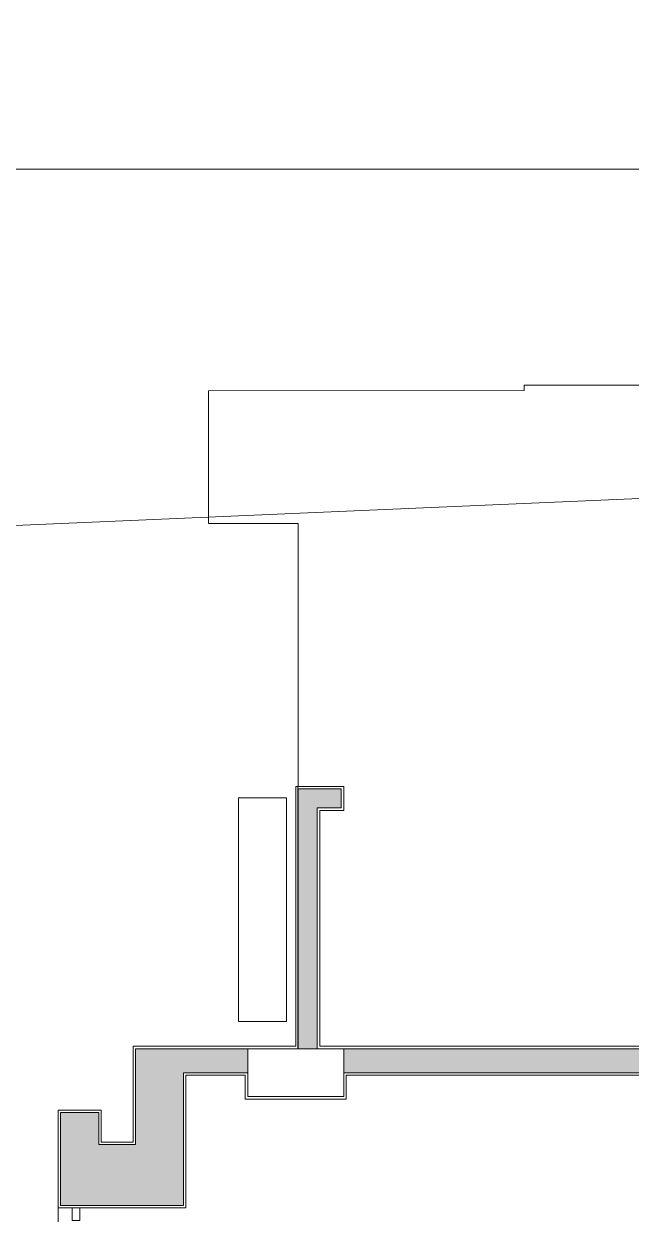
# Model space of a CAD drawing. Header units: inches. Extents: x -35 to 98, y -34 to 46.
# Drawn here: x 76.45 to 80.24, y 7.51 to 14.96 of the extents above; entities that cross this region are included whole.
import ezdxf

# ---------------------------------------------------------------- set-up
doc = ezdxf.new("R2010")
doc.units = ezdxf.units.IN
doc.header["$MEASUREMENT"] = 0
doc.layers.add('back_bone', color=30, linetype='Continuous', lineweight=9)
doc.layers.add('Estructura', color=8, linetype='Continuous', lineweight=9)

msp = doc.modelspace()

# ---------------------------------------------------------------- hatches: boundary and pattern name
at = {"layer": 'Estructura', "true_color": 0x636466}
for points in [[(78.162, 10.1735), (78.162, 8.5483), (78.282, 8.5483), (78.282, 10.0535), (78.432, 10.0535), (78.432, 10.1735)], [(77.1456, 8.5483), (77.1456, 7.9483), (76.9164, 7.9483), (76.9164, 8.1483), (76.6763, 8.1483), (76.6763, 7.5683), (77.4456, 7.5683), (77.4456, 8.3983), (77.847, 8.3983), (77.847, 8.5483)], [(78.447, 8.5483), (78.447, 8.3983), (83.8728, 8.3983), (83.8728, 8.5483)]]:
    msp.add_hatch(color=251, dxfattribs=at).paths.add_polyline_path(points)

# ---------------------------------------------------------------- linework, layer by layer
at = {"layer": 'back_bone'}
msp.add_lwpolyline([(40.5432, 33.4458), (64.1946, 33.4551), (64.4775, 33.3471), (68.9903, 33.3471), (68.9903, 28.1131), (77.0264, 25.0193), (85.5668, 23.0473), (89.0685, 12.3683), (75.4255, 11.7776), (75.4255, 0.6632), (78.8377, 0.6632), (78.8377, -4.5626)], dxfattribs=at)
at = {"layer": 'Estructura'}
for p, q in [((92.5448, 14.0486), (74.9014, 14.0486)), ((78.447, 10.1885), (78.147, 10.1885)), ((78.432, 10.1735), (78.162, 10.1735)), ((78.432, 10.0535), (78.432, 10.1735)), ((78.447, 10.0385), (78.447, 10.1885)), ((78.432, 10.0535), (78.282, 10.0535)), ((78.447, 10.0385), (78.297, 10.0385))]:
    msp.add_line(p, q, dxfattribs=at)
at = {"layer": 'Estructura', "color": 251, "true_color": 0x636466}
for p, q in [((78.147, 8.5633), (78.147, 10.1885)), ((78.162, 8.5483), (78.162, 10.1735)), ((78.282, 8.5483), (78.282, 10.0535)), ((78.297, 8.5633), (78.297, 10.0385)), ((78.147, 8.5483), (77.1456, 8.5483)), ((77.1456, 7.9483), (77.1456, 8.5483)), ((90.0229, 8.5483), (78.297, 8.5483)), ((77.847, 8.3983), (77.4456, 8.3983)), ((77.4456, 8.3983), (77.4456, 7.5683)), ((83.8728, 8.3983), (78.447, 8.3983)), ((76.6763, 8.1483), (76.9164, 8.1483)), ((76.6763, 7.5683), (76.6763, 8.1483)), ((76.9164, 7.9483), (76.9164, 8.1483)), ((77.1456, 7.9483), (76.9166, 7.9483)), ((77.4456, 7.5683), (76.6763, 7.5683))]:
    msp.add_line(p, q, dxfattribs=at)
msp.add_lwpolyline([(97.4916, 9.7735), (97.4916, 9.7735, 0.372171), (92.5448, 14.0482), (74.9014, 14.0486, 0.414214), (71.9014, 11.0486), (71.9014, -1.9097, 0.174036), (72.8145, -4.4535), (79.1693, -12.1651, 0.418798), (87.6823, -12.9777), (91.2856, -9.9546, 0.158346), (98.1633, 1.0484), (98.1633, 1.0484, 0.097848), (98.3167, 4.1461)], format="xyb", close=True, dxfattribs=at)
for points in [[(88.9029, 12.6987), (79.5762, 12.6986), (79.5762, 12.6635), (77.6012, 12.6632), (77.6012, 11.8332), (78.162, 11.833), (78.162, 10.1885), (78.147, 10.1885), (78.147, 8.5633), (77.1306, 8.5633), (77.1306, 7.9633), (76.9314, 7.9633), (76.9314, 8.1633), (76.6613, 8.1633), (76.6613, 7.5533), (76.6613, 4.9533), (76.9314, 4.9533), (76.9314, 5.1533), (77.1014, 5.1533), (77.1014, 4.9533), (77.2956, 4.9533), (77.2956, 2.5633), (77.1014, 2.5633), (77.1014, 2.2333)], [(78.147, 8.5633), (77.1306, 8.5633), (77.1306, 7.9633), (76.9314, 7.9633), (76.9314, 8.1633), (76.6613, 8.1633), (76.6613, 7.5533), (76.7488, 7.5533), (76.7963, 7.5533), (77.4606, 7.5533), (77.4606, 8.3833), (77.832, 8.3833)], [(90.1729, 8.5633), (78.297, 8.5633)], [(78.462, 8.3833), (83.8578, 8.3833), (83.8578, 8.2333), (84.4878, 8.2333), (84.4878, 8.3833), (90.0079, 8.3833), (90.0079, 8.2333), (90.6479, 8.2333), (90.6479, 7.5533), (91.4181, 7.5533), (91.418, 8.1833), (91.148, 8.1833), (91.148, 7.9833), (90.9779, 7.9833), (90.9779, 8.5633), (90.3229, 8.5633)], [(77.832, 8.3833), (77.832, 8.2333), (78.462, 8.2333), (78.462, 8.3833)]]:
    msp.add_lwpolyline(points, dxfattribs=at)
for points in [[(90.3079, 8.5483), (90.3077, 11.8338), (90.8679, 11.8339), (90.8678, 12.6639), (88.9029, 12.6637), (88.9029, 12.6987), (79.5762, 12.6986), (79.5762, 12.6635), (77.6012, 12.6632), (77.6012, 11.8332), (78.162, 11.8332), (78.1613, 8.5483)], [(77.7902, 8.718), (78.0902, 8.718), (78.0902, 10.118), (77.7902, 10.118)], [(78.447, 8.2483), (78.447, 8.5483), (77.847, 8.5483), (77.847, 8.2483)], [(76.7488, 7.4733), (76.7488, 7.5533), (76.7963, 7.5533), (76.7963, 7.4733)]]:
    msp.add_lwpolyline(points, close=True, dxfattribs=at)

doc.saveas('drawing.dxf')
